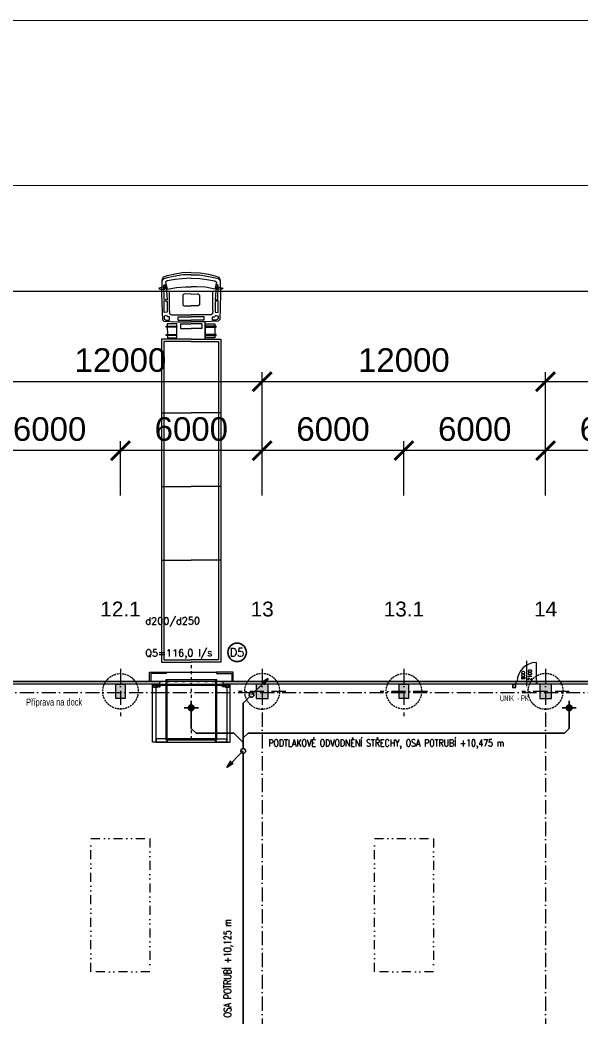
# Model space of a CAD drawing. Header units: millimetres. Extents: x 325046 to 1268204, y 1875583 to 2761998.
# Drawn here: x 839822 to 863581, y 2577153 to 2619370 of the extents above; entities that cross this region are included whole.
import ezdxf
from ezdxf.enums import TextEntityAlignment as Align

# ---------------------------------------------------------------- set-up
doc = ezdxf.new("R2010")
doc.units = ezdxf.units.MM
doc.header["$LTSCALE"] = 100
doc.header["$PDMODE"] = 65
for name, pattern in [('$AUDIT_BAD_LTYPE1', [0]), ('ACAD_ISO05W100', [33, 24, -3, 0, -3, 0, -3]), ('ACAD_ISO10W100', [18.5, 12, -3, 0.5, -3]), ('DASHDOT', [1, 0.5, -0.25, 0, -0.25]), ('DASHED', [0.75, 0.5, -0.25]), ('DASHED2', [9.525, 6.35, -3.175]), ('DIVIDE', [31.75, 12.7, -6.35, 0, -6.35, 0, -6.35]), ('SO02_F11anp01$0${ Leader Line}', [0])]:
    doc.linetypes.add(name, pattern=pattern)
for name, color, linetype, lineweight, true_color in [('Auta', 252, 'Continuous', 5, 0x696969), ('DVEŘE - POPIS', 7, 'Continuous', 5, 0x008a22), ('GATE', 7, 'Continuous', 9, 0x002eb8), ('Komunikace - obrys - 1.etapa', 7, 'Continuous', 15, 0x901be4), ('Korabek-text', 7, 'Continuous', 0, 0x7a7a7a), ('Korabek-trasy', 7, 'Continuous', 30, 0x7478c3), ('Korabek-vpuste', 7, 'Continuous', 30, 0x6f7ceb), ('Manipulační - obrys - 1. etapa', 7, 'Continuous', 13, 0x1a63a8), ('OCELOVÉ KONSTRUKCE', 7, 'Continuous', 13, 0x2865c8), ('otvory', 7, 'Continuous', 20, 0xb30000), ('PO - dveře a odolnosti', 7, 'Continuous', 9, 0xc51645), ('Světlíky', 7, 'DIVIDE', 15, 0xf81696)]:
    doc.layers.add(name, color=color, linetype=linetype, lineweight=lineweight, true_color=true_color)
for name, color, linetype in [('Kóty osové', 5, 'Continuous'), ('NRŘ', 6, 'DIVIDE'), ('ČÁRKOVANÁ', 5, 'DASHED2'), ('ŽB- SLOUPY', 3, 'Continuous')]:
    doc.layers.add(name, color=color, linetype=linetype)
for name, color, linetype, lineweight in [('Objekty - osy', 5, 'ACAD_ISO10W100', 20), ('OBVODOVÝ PLÁŠŤ', 2, 'Continuous', 9), ('PŘEDĚL', 8, 'Continuous', 5), ('ŽB - Šraf-prefa', 253, 'Continuous', 13)]:
    doc.layers.add(name, color=color, linetype=linetype, lineweight=lineweight)
doc.layers.add('Popis OS', color=7, linetype='Continuous', true_color=0xbd0a5d)
doc.layers.add('Příprava na dock', color=7, linetype='Continuous', true_color=0x616161)
doc.styles.add('ARIAL NARROW', font='ARIALN.TTF')
doc.styles.add('ARIL-TENKÝ', font='arial.ttf')
doc.styles.add('FSIMPLEX', font='simplex.shx')
doc.styles.add('ROMANS', font='romans.shx', dxfattribs={"width": 0.8})
doc.styles.add('ROZPISKA', font='arial.ttf', dxfattribs={"width": 0.6})
doc.dimstyles.new('400', dxfattribs={"dimscale": 400, "dimtxt": 2.5, "dimasz": 2, "dimexe": 1, "dimexo": 12, "dimgap": 1, "dimtad": 1, "dimdec": 0, "dimzin": 0, "dimdsep": 46, "dimtxsty": 'ARIL-TENKÝ', "dimblk": 'ARCHTICK', "dimcen": 4, "dimdle": 1, "dimclrd": 256, "dimclre": 256, "dimclrt": 7, "dimadec": 0, "dimazin": 0, "dimtfac": 1, "dimtdec": 0, "dimtix": 1, "dimtofl": 0, "dimtmove": 0, "dimatfit": 0, "dimldrblk": 'OBLIQUE', "dimfxl": 1, "dimtolj": 1, "dimtzin": 0, "dimlwd": -1, "dimlwe": -1, "dimarcsym": 0})

# ---------------------------------------------------------------- blocks, each defined once
blk = doc.blocks.new('H1 PU')
at = {"layer": 'Příprava na dock', "linetype": 'DASHED', "ltscale": 1.5}
blk.add_circle((1537736, -4876565), 750, dxfattribs=at)
blk = doc.blocks.new('A$C5F711971')
at = {"layer": 'Auta'}
for p, q in [((3.321, 15.004), (3.487, 15.807)), ((5.123, 14.632), (5.289, 15.436)), ((3.128, 14.495), (3.006, 13.903)), ((3.049, 14.357), (3.059, 14.406)), ((3.492, 14.265), (3.049, 14.357)), ((3.059, 14.406), (3.502, 14.315)), ((3.522, 14.413), (3.128, 14.495)), ((3.401, 13.822), (3.522, 14.413)), ((3.56, 14.482), (3.415, 13.774)), ((3.67, 14.383), (3.63, 14.186)), ((3.67, 14.383), (4.114, 14.291)), ((2.977, 14.012), (2.988, 14.061)), ((3.421, 13.921), (2.977, 14.012)), ((2.988, 14.061), (3.431, 13.97)), ((3.502, 14.315), (3.492, 14.265)), ((3.63, 14.186), (4.073, 14.094)), ((4.517, 14.003), (4.073, 14.094)), ((4.557, 14.2), (4.114, 14.291)), ((4.557, 14.2), (4.517, 14.003)), ((4.583, 13.578), (4.705, 14.17)), ((4.685, 14.071), (4.674, 14.022)), ((4.674, 14.022), (5.118, 13.93)), ((5.128, 13.98), (4.685, 14.071)), ((4.705, 14.17), (5.099, 14.088)), ((5.099, 14.088), (4.977, 13.497)), ((5.118, 13.93), (5.128, 13.98)), ((3.006, 13.903), (3.401, 13.822)), ((4.977, 13.497), (4.583, 13.578)), ((4.603, 13.677), (5.047, 13.586)), ((5.057, 13.635), (4.614, 13.726)), ((5.047, 13.586), (5.057, 13.635)), ((2.12, 10.85), (3.352, 10.596)), ((4.584, 10.342), (3.352, 10.596)), ((1.491, 7.795), (2.723, 7.541)), ((3.955, 7.287), (2.723, 7.541)), ((0.861, 4.74), (2.093, 4.486)), ((3.325, 4.233), (2.093, 4.486))]:
    blk.add_line(p, q, dxfattribs=at)
for points in [[(4.55, 16.41), (4.174, 16.476), (3.814, 16.487), (3.538, 16.482), (3.358, 16.456), (3.274, 16.349), (3.141, 15.765), (2.96, 14.704), (3.007, 14.631), (3.563, 14.479), (4.128, 14.363)], [(3.344, 16.042), (3.088, 16.044), (3.127, 15.984), (3.324, 15.944), (3.344, 16.042)], [(3.357, 16.145), (3.377, 15.878), (3.319, 15.478), (3.207, 15.539), (3.308, 16.092), (3.357, 16.145)], [(4.53, 16.312), (4.185, 16.383), (3.785, 16.406), (3.509, 16.4), (3.37, 16.392), (3.269, 16.325)], [(4.501, 16.184), (4.136, 16.234), (3.83, 16.259), (3.496, 16.278), (3.412, 16.233), (3.425, 15.931), (3.823, 15.924), (4.199, 15.871), (4.429, 15.824)], [(4.55, 16.41), (4.922, 16.321), (5.257, 16.19), (5.508, 16.076), (5.663, 15.981), (5.698, 15.849), (5.59, 15.26), (5.336, 14.214), (5.264, 14.166), (4.694, 14.246), (4.128, 14.363)], [(4.506, 16.182), (4.861, 16.084), (5.153, 15.987), (5.466, 15.872), (5.526, 15.798), (5.394, 15.525), (5.026, 15.676), (4.66, 15.776), (4.429, 15.824)], [(4.53, 16.312), (4.875, 16.241), (5.252, 16.104), (5.503, 15.99), (5.627, 15.927), (5.694, 15.825)], [(5.542, 15.694), (5.418, 15.458), (5.313, 15.068), (5.44, 15.079), (5.565, 15.627), (5.542, 15.694)], [(3.194, 15.479), (3.307, 15.418), (3.216, 14.975), (3.093, 14.988), (3.194, 15.479)], [(4.368, 15.523), (4.121, 15.574), (4.072, 15.584), (4.012, 15.545), (3.931, 15.151), (3.97, 15.091), (4.02, 15.081), (4.266, 15.031)], [(4.368, 15.523), (4.614, 15.473), (4.663, 15.462), (4.702, 15.403), (4.621, 15.009), (4.562, 14.97), (4.512, 14.98), (4.266, 15.031)], [(5.512, 15.596), (5.749, 15.496), (5.689, 15.456), (5.492, 15.497), (5.512, 15.596)], [(3.188, 14.844), (3.061, 14.832), (3.039, 14.725), (3.099, 14.65), (3.158, 14.638), (3.254, 14.618), (3.284, 14.762), (3.212, 14.776), (3.181, 14.808), (3.183, 14.82)], [(3.321, 15.004), (3.308, 14.881), (3.373, 14.831), (4.19, 14.662)], [(5.428, 15.019), (5.3, 15.008), (5.209, 14.565), (5.326, 14.528), (5.428, 15.019)], [(3.601, 14.546), (3.631, 14.69), (4.17, 14.579)], [(3.613, 14.544), (4.143, 14.435)], [(4.673, 14.326), (4.143, 14.435)], [(4.685, 14.323), (4.715, 14.467), (4.176, 14.578)], [(5.123, 14.632), (5.086, 14.515), (5.007, 14.494), (4.19, 14.662)], [(5.182, 14.433), (5.294, 14.372), (5.272, 14.265), (5.188, 14.219), (5.128, 14.232), (5.032, 14.252), (5.062, 14.395), (5.134, 14.38), (5.175, 14.397), (5.177, 14.409)], [(3.982, 13.651), (2.75, 13.905), (0, 0.508), (1.232, 0.254)], [(3.961, 13.552), (2.828, 13.786), (0.119, 0.586), (1.252, 0.352)], [(3.982, 13.651), (5.213, 13.397), (2.464, 0), (1.232, 0.254)], [(3.961, 13.552), (5.095, 13.319), (2.385, 0.119), (1.252, 0.352)]]:
    blk.add_lwpolyline(points, dxfattribs=at)
blk = doc.blocks.new('A$C7DC35752')
at = {"layer": 'OCELOVÉ KONSTRUKCE', "flags": 128}
blk.add_lwpolyline([(0, 140), (0, 0), (140, 0), (140, 140), (0, 140)], dxfattribs=at)
blk.add_lwpolyline([(10, 130), (10, 10), (130, 10), (130, 130)], close=True, dxfattribs=at)
blk = doc.blocks.new('A$C467A42A6')
at = {"layer": 'GATE', "linetype": 'Continuous'}
for points in [[(0, 2605), (0, 2965), (700, 2965), (700, 2915), (50, 2915), (50, 2605)], [(3531, 2605), (3531, 2965), (2831, 2965), (2831, 2915), (3481, 2915), (3481, 2605)], [(2801, 2645), (2801, 150), (731, 150), (731, 2645)]]:
    blk.add_lwpolyline(points, dxfattribs=at)
blk.add_lwpolyline([(681, 100), (681, 2645), (2851, 2645), (2851, 100)], close=True, dxfattribs=at)
at = {"layer": 'NRŘ', "color": 162, "ltscale": 20, "true_color": 0x002eb8}
blk.add_line((2831, 2965), (700, 2965), dxfattribs=at)
at = {"layer": 'ČÁRKOVANÁ', "ltscale": 30}
for p, q in [((266, 2435), (266, 0)), ((3266, 2435), (3266, 0))]:
    blk.add_line(p, q, dxfattribs=at)
for points in [[(116, 0), (116, 0), (116, 0), (116, 0), (116, 2435), (116, 2435), (116, 2435), (116, 2435), (116, 2435), (731, 2435), (731, 0), (116, 0)], [(2801, 2445), (731, 2445)], [(3416, 2435), (3416, 2435), (2801, 2435), (2801, 0), (2801, 0), (3416, 0), (3416, 0), (3416, 0), (3416, 2435), (3416, 2435), (3416, 2435), (3416, 2435)], [(741, 150), (276, 150), (276, 0), (741, 0)], [(2791, 0), (741, 0), (741, 150), (2791, 150), (2791, 0)], [(2791, 150), (3256, 150), (3256, 0), (2791, 0)]]:
    blk.add_lwpolyline(points, dxfattribs=at)
blk = doc.blocks.new('A$C1F717354')
at = {"layer": 'OBVODOVÝ PLÁŠŤ'}
for p, q in [((35, 102), (35, 102)), ((2850, 102), (2850, 102))]:
    blk.add_line(p, q, dxfattribs=at)
at = {"layer": 'otvory'}
blk.add_lwpolyline([(60, 97), (60, 57), (2840, 57), (2840, 97), (60, 97)], dxfattribs=at)
at = {"layer": 'PŘEDĚL'}
for p, q in [((23, 89), (23, 94)), ((27, 94), (23, 94)), ((24, 94), (26, 94)), ((35, 88), (24, 88)), ((26, 89), (26, 94)), ((27, 104), (27, 80)), ((32, 80), (27, 80)), ((32, 104), (32, 80)), ((33, 89), (33, 94)), ((37, 89), (37, 94)), ((2870, 89), (2870, 94)), ((2885, 94), (2870, 94)), ((2872, 94), (2874, 94)), ((2883, 88), (2872, 88)), ((2874, 89), (2874, 94)), ((2875, 104), (2875, 80)), ((2880, 80), (2875, 80)), ((2880, 104), (2880, 80)), ((2881, 89), (2881, 94)), ((2885, 89), (2885, 94))]:
    blk.add_line(p, q, dxfattribs=at)
for points in [[(100, 102), (0, 102), (0, 32), (5, 32), (5, 97), (100, 97), (100, 102)], [(5, 32), (21, 4), (33, 4), (27, 10), (35, 12), (31, 7), (23, 7), (8, 32), (8, 57), (33, 57), (33, 60), (5, 60)], [(2800, 102), (2900, 102), (2900, 32), (2895, 32), (2895, 97), (2800, 97), (2800, 102)], [(2895, 32), (2879, 4), (2867, 4), (2863, 10), (2865, 12), (2869, 7), (2877, 7), (2892, 32), (2892, 57), (2867, 57), (2867, 60), (2895, 60)]]:
    blk.add_lwpolyline(points, dxfattribs=at)
for points in [[(29, 94), (29, 96), (20, 96), (20, 94)], [(33, 30), (33, 22), (125, 22), (125, 30)], [(60, 57), (60, 0), (125, 0), (125, 57)], [(2840, 57), (2840, 0), (2775, 0), (2775, 57)], [(2867, 29), (2867, 22), (2776, 22), (2776, 29)], [(2887, 94), (2887, 96), (2868, 96), (2868, 94)]]:
    blk.add_lwpolyline(points, close=True, dxfattribs=at)
for points in [[(20, 38), (20, 14, 0.414214), (25, 9), (28, 9, 0.414214), (33, 14), (33, 38, 0.414214), (28, 43), (25, 43, 0.414214)], [(2880, 38), (2880, 14, -0.414214), (2875, 9), (2872, 9, -0.414214), (2867, 14), (2867, 38, -0.414214), (2872, 43), (2875, 43, -0.414214)]]:
    blk.add_lwpolyline(points, format="xyb", close=True, dxfattribs=at)
for centre, radius, start, end in [((24, 90), 1.83, 202.6199, 337.3801), ((30, 95), 6.81, 236.6015, 303.3985), ((30, 85), 5.44, 52.4827, 127.5173), ((2872, 90), 1.83, 202.6199, 337.3801), ((2878, 95), 6.81, 236.6015, 303.3985), ((2883, 90), 1.83, 202.6199, 337.3801)]:
    blk.add_arc(centre, radius, start, end, dxfattribs=at)
blk = doc.blocks.new('_ARCHTICK')
at = {"color": 0, "linetype": 'ByBlock', "const_width": 0.15}
blk.add_lwpolyline([(-0.5, -0.5), (0.5, 0.5)], dxfattribs=at)
blk = doc.blocks.new('*D172')
at = {"layer": 'Defpoints', "color": 0, "transparency": 16777216}
for p in [(862079, 2601134), (862079, 2594432), (868079, 2594432)]:
    blk.add_point(p, dxfattribs=at)
at = {"layer": 'Kóty osové', "transparency": 16777216}
for p, q in [((862079, 2599232), (862079, 2601534)), ((868079, 2599232), (868079, 2601534)), ((868479, 2601134), (861679, 2601134))]:
    blk.add_line(p, q, dxfattribs=at)
at = {"layer": 'Kóty osové', "transparency": 16777216, "xscale": 800, "yscale": 800, "zscale": 800, "rotation": 180}
blk.add_blockref('_ARCHTICK', (862079, 2601134), dxfattribs=at)
at = {"layer": 'Kóty osové', "transparency": 16777216, "xscale": 800, "yscale": 800, "zscale": 800}
blk.add_blockref('_ARCHTICK', (868079, 2601134), dxfattribs=at)
at = {"layer": 'Kóty osové', "color": 7, "transparency": 16777216, "insert": (865079, 2602044), "char_height": 1000, "attachment_point": 5, "style": 'ARIL-TENKÝ'}
blk.add_mtext('\\A1;6000', dxfattribs=at)
blk = doc.blocks.new('_Oblique')
at = {"color": 0, "lineweight": -2}
blk.add_line((-0.5, -0.5), (0.5, 0.5), dxfattribs=at)
blk = doc.blocks.new('*D173')
at = {"layer": 'Defpoints', "color": 0, "transparency": 16777216}
for p in [(856079, 2601134), (856079, 2594432), (862079, 2594432)]:
    blk.add_point(p, dxfattribs=at)
at = {"layer": 'Kóty osové', "transparency": 16777216}
for p, q in [((856079, 2599232), (856079, 2601534)), ((862079, 2599232), (862079, 2601534)), ((862479, 2601134), (855679, 2601134))]:
    blk.add_line(p, q, dxfattribs=at)
at = {"layer": 'Kóty osové', "transparency": 16777216, "xscale": 800, "yscale": 800, "zscale": 800, "rotation": 180}
blk.add_blockref('_ARCHTICK', (856079, 2601134), dxfattribs=at)
at = {"layer": 'Kóty osové', "transparency": 16777216, "xscale": 800, "yscale": 800, "zscale": 800}
blk.add_blockref('_ARCHTICK', (862079, 2601134), dxfattribs=at)
at = {"layer": 'Kóty osové', "color": 7, "transparency": 16777216, "insert": (859079, 2602044), "char_height": 1000, "attachment_point": 5, "style": 'ARIL-TENKÝ'}
blk.add_mtext('\\A1;6000', dxfattribs=at)
blk = doc.blocks.new('*D174')
at = {"layer": 'Defpoints', "color": 0, "transparency": 16777216}
for p in [(850079, 2601134), (850079, 2594432), (856079, 2594432)]:
    blk.add_point(p, dxfattribs=at)
at = {"layer": 'Kóty osové', "transparency": 16777216}
for p, q in [((850079, 2599232), (850079, 2601534)), ((856079, 2599232), (856079, 2601534)), ((856479, 2601134), (849679, 2601134))]:
    blk.add_line(p, q, dxfattribs=at)
at = {"layer": 'Kóty osové', "transparency": 16777216, "xscale": 800, "yscale": 800, "zscale": 800, "rotation": 180}
blk.add_blockref('_ARCHTICK', (850079, 2601134), dxfattribs=at)
at = {"layer": 'Kóty osové', "transparency": 16777216, "xscale": 800, "yscale": 800, "zscale": 800}
blk.add_blockref('_ARCHTICK', (856079, 2601134), dxfattribs=at)
at = {"layer": 'Kóty osové', "color": 7, "transparency": 16777216, "insert": (853079, 2602044), "char_height": 1000, "attachment_point": 5, "style": 'ARIL-TENKÝ'}
blk.add_mtext('\\A1;6000', dxfattribs=at)
blk = doc.blocks.new('*D175')
at = {"layer": 'Defpoints', "color": 0, "transparency": 16777216}
for p in [(844079, 2601134), (844079, 2594432), (850079, 2594432)]:
    blk.add_point(p, dxfattribs=at)
at = {"layer": 'Kóty osové', "transparency": 16777216}
for p, q in [((844079, 2599232), (844079, 2601534)), ((850079, 2599232), (850079, 2601534)), ((850479, 2601134), (843679, 2601134))]:
    blk.add_line(p, q, dxfattribs=at)
at = {"layer": 'Kóty osové', "transparency": 16777216, "xscale": 800, "yscale": 800, "zscale": 800, "rotation": 180}
blk.add_blockref('_ARCHTICK', (844079, 2601134), dxfattribs=at)
at = {"layer": 'Kóty osové', "transparency": 16777216, "xscale": 800, "yscale": 800, "zscale": 800}
blk.add_blockref('_ARCHTICK', (850079, 2601134), dxfattribs=at)
at = {"layer": 'Kóty osové', "color": 7, "transparency": 16777216, "insert": (847079, 2602044), "char_height": 1000, "attachment_point": 5, "style": 'ARIL-TENKÝ'}
blk.add_mtext('\\A1;6000', dxfattribs=at)
blk = doc.blocks.new('*D176')
at = {"layer": 'Defpoints', "color": 0, "transparency": 16777216}
for p in [(838079, 2601134), (838079, 2594432), (844079, 2594432)]:
    blk.add_point(p, dxfattribs=at)
at = {"layer": 'Kóty osové', "transparency": 16777216}
for p, q in [((838079, 2599232), (838079, 2601534)), ((844079, 2599232), (844079, 2601534)), ((844479, 2601134), (837679, 2601134))]:
    blk.add_line(p, q, dxfattribs=at)
at = {"layer": 'Kóty osové', "transparency": 16777216, "xscale": 800, "yscale": 800, "zscale": 800, "rotation": 180}
blk.add_blockref('_ARCHTICK', (838079, 2601134), dxfattribs=at)
at = {"layer": 'Kóty osové', "transparency": 16777216, "xscale": 800, "yscale": 800, "zscale": 800}
blk.add_blockref('_ARCHTICK', (844079, 2601134), dxfattribs=at)
at = {"layer": 'Kóty osové', "color": 7, "transparency": 16777216, "insert": (841079, 2602044), "char_height": 1000, "attachment_point": 5, "style": 'ARIL-TENKÝ'}
blk.add_mtext('\\A1;6000', dxfattribs=at)
blk = doc.blocks.new('*D211')
at = {"layer": 'Defpoints', "color": 0, "transparency": 16777216}
for p in [(838079, 2604052), (850079, 2599232), (838079, 2594552)]:
    blk.add_point(p, dxfattribs=at)
at = {"layer": 'Kóty osové', "transparency": 16777216}
for p, q in [((838079, 2599352), (838079, 2604452)), ((850079, 2604032), (850079, 2604452)), ((850479, 2604052), (837679, 2604052))]:
    blk.add_line(p, q, dxfattribs=at)
at = {"layer": 'Kóty osové', "transparency": 16777216, "xscale": 800, "yscale": 800, "zscale": 800, "rotation": 180}
blk.add_blockref('_ARCHTICK', (838079, 2604052), dxfattribs=at)
at = {"layer": 'Kóty osové', "transparency": 16777216, "xscale": 800, "yscale": 800, "zscale": 800}
blk.add_blockref('_ARCHTICK', (850079, 2604052), dxfattribs=at)
at = {"layer": 'Kóty osové', "color": 7, "transparency": 16777216, "insert": (844079, 2604963), "char_height": 1000, "attachment_point": 5, "style": 'ARIL-TENKÝ'}
blk.add_mtext('\\A1;12000', dxfattribs=at)
blk = doc.blocks.new('*D212')
at = {"layer": 'Defpoints', "color": 0, "transparency": 16777216}
for p in [(850079, 2604052), (862079, 2599232), (850079, 2594552)]:
    blk.add_point(p, dxfattribs=at)
at = {"layer": 'Kóty osové', "transparency": 16777216}
for p, q in [((850079, 2599352), (850079, 2604452)), ((862079, 2604032), (862079, 2604452)), ((862479, 2604052), (849679, 2604052))]:
    blk.add_line(p, q, dxfattribs=at)
at = {"layer": 'Kóty osové', "transparency": 16777216, "xscale": 800, "yscale": 800, "zscale": 800, "rotation": 180}
blk.add_blockref('_ARCHTICK', (850079, 2604052), dxfattribs=at)
at = {"layer": 'Kóty osové', "transparency": 16777216, "xscale": 800, "yscale": 800, "zscale": 800}
blk.add_blockref('_ARCHTICK', (862079, 2604052), dxfattribs=at)
at = {"layer": 'Kóty osové', "color": 7, "transparency": 16777216, "insert": (856079, 2604963), "char_height": 1000, "attachment_point": 5, "style": 'ARIL-TENKÝ'}
blk.add_mtext('\\A1;12000', dxfattribs=at)
blk = doc.blocks.new('*D213')
at = {"layer": 'Defpoints', "color": 0, "transparency": 16777216}
for p in [(862079, 2604052), (874079, 2599232), (862079, 2594552)]:
    blk.add_point(p, dxfattribs=at)
at = {"layer": 'Kóty osové', "transparency": 16777216}
for p, q in [((862079, 2599352), (862079, 2604452)), ((874079, 2604032), (874079, 2604452)), ((874479, 2604052), (861679, 2604052))]:
    blk.add_line(p, q, dxfattribs=at)
at = {"layer": 'Kóty osové', "transparency": 16777216, "xscale": 800, "yscale": 800, "zscale": 800, "rotation": 180}
blk.add_blockref('_ARCHTICK', (862079, 2604052), dxfattribs=at)
at = {"layer": 'Kóty osové', "transparency": 16777216, "xscale": 800, "yscale": 800, "zscale": 800}
blk.add_blockref('_ARCHTICK', (874079, 2604052), dxfattribs=at)
at = {"layer": 'Kóty osové', "color": 7, "transparency": 16777216, "insert": (868079, 2604963), "char_height": 1000, "attachment_point": 5, "style": 'ARIL-TENKÝ'}
blk.add_mtext('\\A1;12000', dxfattribs=at)
blk = doc.blocks.new('vpust_tučně')
at = {"layer": 'Korabek-vpuste'}
for p, q in [((53.146, 90.671), (53.146, 91.171)), ((52.896, 90.921), (53.396, 90.921))]:
    blk.add_line(p, q, dxfattribs=at)
for radius in [0.1, 0.075, 0.05]:
    blk.add_circle((53.146, 90.921), radius, dxfattribs=at)
blk = doc.blocks.new('A$C73023567')
at = {"layer": 'Korabek-text', "lineweight": 30}
blk.add_circle((143214.2, 126546.4), 392.2, dxfattribs=at)
at = {"layer": 'Korabek-trasy'}
for p, q in [((143825, 124745.6), (144522.3, 125442.9)), ((144522.3, 125442.9), (144247.7, 125272.2)), ((144522.3, 125442.9), (144351.6, 125168.3)), ((143754.3, 124674.8), (143475, 124395.6)), ((141275, 124195.6), (141275, 123325.9)), ((143475, 124395.6), (143475, 122475.6)), ((157275, 124195.6), (157275, 123325.9)), ((141475.3, 123125.6), (141275, 123325.9)), ((157074.7, 123125.6), (157275, 123325.9)), ((141475.3, 123125.6), (143074.3, 123125.6)), ((143475, 122724.9), (143074.3, 123125.6)), ((143475, 122925.2), (143675.3, 123125.6)), ((143675.3, 123125.6), (157074.7, 123125.6)), ((143475, 122375.6), (142777.7, 121678.2)), ((143475, 122275.6), (143475, 103415.6)), ((142777.7, 121678.2), (142948.4, 121952.8)), ((142777.7, 121678.2), (143052.3, 121848.9))]:
    blk.add_line(p, q, dxfattribs=at)
for centre in [(143825, 124745.6), (143475, 122375.6)]:
    blk.add_circle(centre, 100, dxfattribs=at)
at = {"layer": 'Korabek-vpuste', "xscale": 1200, "yscale": 1200, "zscale": 1200, "rotation": 269.9999999927888}
for p in [(32169.4, 187970.4), (48169.4, 187970.4)]:
    blk.add_blockref('vpust_tučně', p, dxfattribs=at)
at = {"layer": 'Korabek-text', "style": 'ROMANS'}
for s, height, rotation, p in [('d200/d250', 300, 0.3474, (139327.1, 127870.2)), ('Q5=116,0 l/s', 300, 0.3474, (139327.1, 126514.1)), ('D5', 350, 359.6526, (142897.1, 126547.3))]:
    blk.add_text(s, height=height, rotation=rotation, dxfattribs=at).set_placement(p, align=Align.MIDDLE_LEFT)
at = {"layer": 'Korabek-text', "char_height": 300, "width": 28411.347, "attachment_point": 7, "style": 'ROMANS'}
for s, insert, rotation in [('PODTLAKOVÉ ODVODNĚNÍ STŘECHY, OSA POTRUBÍ +10,475 m', (144542.9, 122463.7), 0), ('OSA POTRUBÍ +10,125 m', (143048.2, 111087.4), 90)]:
    blk.add_mtext(s, dxfattribs=dict(at, insert=insert, rotation=rotation))
blk = doc.blocks.new('*D1556')
at = {"layer": 'Defpoints', "color": 0, "transparency": 16777216}
for p in [(705684, 2607866), (705684, 2591363), (1078474, 2591363)]:
    blk.add_point(p, dxfattribs=at)
at = {"layer": 'Kóty osové', "transparency": 16777216}
for p, q in [((705684, 2596163), (705684, 2608266)), ((1078474, 2596163), (1078474, 2608266)), ((1078874, 2607866), (705284, 2607866))]:
    blk.add_line(p, q, dxfattribs=at)
at = {"layer": 'Kóty osové', "transparency": 16777216, "xscale": 800, "yscale": 800, "zscale": 800, "rotation": 180}
blk.add_blockref('_ARCHTICK', (705684, 2607866), dxfattribs=at)
at = {"layer": 'Kóty osové', "transparency": 16777216, "xscale": 800, "yscale": 800, "zscale": 800}
blk.add_blockref('_ARCHTICK', (1078474, 2607866), dxfattribs=at)
at = {"layer": 'Kóty osové', "color": 7, "transparency": 16777216, "insert": (892079, 2608777), "char_height": 1000, "attachment_point": 5, "style": 'ARIL-TENKÝ'}
blk.add_mtext('\\A1;372790', dxfattribs=at)

msp = doc.modelspace()

# ---------------------------------------------------------------- hatches: boundary and pattern name
at = {"layer": 'ŽB - Šraf-prefa'}
h = msp.add_hatch(color=256, dxfattribs=at)
h.dxf.hatch_style = 1
h.paths.add_polyline_path([(844278.7, 2590642.7), (843878.7, 2590642.7), (843878.7, 2591242.7), (844278.7, 2591242.7)])
h = msp.add_hatch(color=256, dxfattribs=at)
h.dxf.hatch_style = 1
h.paths.add_polyline_path([(849828.7, 2590642.7), (850328.7, 2590642.7), (850328.7, 2591242.7), (849828.7, 2591242.7)])
h = msp.add_hatch(color=256, dxfattribs=at)
h.dxf.hatch_style = 1
h.paths.add_polyline_path([(856278.7, 2590642.7), (855878.7, 2590642.7), (855878.7, 2591242.7), (856278.7, 2591242.7)])
h = msp.add_hatch(color=256, dxfattribs=at)
h.dxf.hatch_style = 1
h.paths.add_polyline_path([(861828.7, 2590642.7), (862328.7, 2590642.7), (862328.7, 2591242.7), (861828.7, 2591242.7)])

# ---------------------------------------------------------------- linework, layer by layer
at = {"layer": 'Komunikace - obrys - 1.etapa', "const_width": 50}
msp.add_lwpolyline([(683105.6, 2424627.7, -0.409908), (701103.7, 2442362.7), (756229.3, 2442362.7, 0.1823104), (779342.4, 2451080, -0.3771817), (799815.1, 2451079.1, 0.1851001), (823594.2, 2442320.1), (995603.3, 2442362.7), (995601.3, 2449363.8), (830802.7, 2449363.2, -0.1831268), (804292.9, 2459409.4, 0.3789644), (775131.9, 2459409.3, -0.1831263), (748622.2, 2449362.9), (701103.7, 2449362.7, -0.4142146), (683103.7, 2467362.7), (683287.9, 2588698.6, -0.4137746), (706988.3, 2612362.6), (1097273.7, 2612362.7), (1097273.8, 2619345.1), (706104.2, 2619344.9, 0.414219), (676103.7, 2589344.9), (676103.7, 2424627.7)], format="xyb", dxfattribs=at)
at = {"layer": 'Manipulační - obrys - 1. etapa'}
msp.add_lwpolyline([(1019478.7, 2542472.7), (1078473.7, 2542472.7), (1078473.7, 2591362.7), (772398.7, 2591362.7)], dxfattribs=at)
at = {"layer": 'NRŘ', "ltscale": 0.1}
msp.add_line((845728.7, 2591362.7), (848428.7, 2591362.7), dxfattribs=at)
at = {"layer": 'Objekty - osy', "ltscale": 0.5}
for points in [[(844078.7, 2591892.7), (844078.7, 2589892.7)], [(850078.7, 2591892.7), (850078.7, 2469892.7)], [(856078.7, 2591892.7), (856078.7, 2589892.7)], [(862078.7, 2591892.7), (862078.7, 2469892.7)], [(703843.7, 2590892.7), (1077843.7, 2590892.7)], [(851078.7, 2590942.7), (849078.7, 2590942.7)], [(857078.7, 2590942.7), (855078.7, 2590942.7)], [(863078.7, 2590942.7), (861078.7, 2590942.7)]]:
    msp.add_lwpolyline(points, dxfattribs=at)
at = {"layer": 'OBVODOVÝ PLÁŠŤ'}
for p, q in [((860828.7, 2591242.7), (860828.7, 2591362.7)), ((861728.7, 2591242.7), (861728.7, 2591362.7))]:
    msp.add_line(p, q, dxfattribs=at)
for points in [[(836428.7, 2591242.7), (836428.7, 2591362.7), (845728.7, 2591362.7), (845728.7, 2591242.7), (836428.7, 2591242.7)], [(848428.7, 2591362.7), (902928.7, 2591362.7)], [(902928.7, 2591242.7), (848428.7, 2591242.7), (848428.7, 2591362.7)]]:
    msp.add_lwpolyline(points, dxfattribs=at)
at = {"layer": 'otvory', "ltscale": 2, "transparency": 33554687}
msp.add_line((861278.7, 2591163.7), (861278.7, 2592237.4), dxfattribs=at)
at = {"layer": 'otvory'}
for p in [(861678.7, 2592162.7), (861678.7, 2591362.7)]:
    msp.add_line(p, (861678.7, 2591237.7), dxfattribs=at)
at = {"layer": 'otvory', "linetype": 'ACAD_ISO05W100', "ltscale": 0.12}
for p, q in [((861728.7, 2591362.7), (860828.7, 2591362.7)), ((861728.7, 2591242.7), (860828.7, 2591242.7))]:
    msp.add_line(p, q, dxfattribs=at)
at = {"layer": 'otvory', "ltscale": 2, "transparency": 33554687}
msp.add_arc((861678.7, 2591362.7), 800, 90, 180, dxfattribs=at)
at = {"layer": 'Příprava na dock', "linetype": 'DASHDOT', "ltscale": 2.5}
msp.add_lwpolyline([(847078.7, 2592046.1), (847078.7, 2588786.7)], dxfattribs=at)
at = {"layer": 'Světlíky', "ltscale": 0.3}
for points in [[(842828.7, 2584717.7), (845328.7, 2584717.7), (845328.7, 2579067.7), (842828.7, 2579067.7)], [(854828.7, 2584717.7), (857328.7, 2584717.7), (857328.7, 2579067.7), (854828.7, 2579067.7)]]:
    msp.add_lwpolyline(points, close=True, dxfattribs=at)
at = {"layer": 'ŽB- SLOUPY'}
for points in [[(844278.7, 2590642.7), (843878.7, 2590642.7), (843878.7, 2591242.7), (844278.7, 2591242.7)], [(849828.7, 2590642.7), (850328.7, 2590642.7), (850328.7, 2591242.7), (849828.7, 2591242.7)], [(856278.7, 2590642.7), (855878.7, 2590642.7), (855878.7, 2591242.7), (856278.7, 2591242.7)], [(861828.7, 2590642.7), (862328.7, 2590642.7), (862328.7, 2591242.7), (861828.7, 2591242.7)]]:
    msp.add_lwpolyline(points, close=True, dxfattribs=at)

# ---------------------------------------------------------------- block references
at = {"layer": 'Auta', "xscale": -1000, "yscale": 1000, "zscale": 1000, "rotation": 348.400572998724}
msp.add_blockref('A$C5F711971', (848225.1, 2591682.4), dxfattribs=at)
at = {"layer": 'GATE', "xscale": -1}
msp.add_blockref('A$C467A42A6', (848844.2, 2588786.7), dxfattribs=at)
at = {"layer": 'Korabek-trasy', "linetype": 'SO02_F11anp01$0${ Leader Line}'}
msp.add_blockref('A$C73023567', (705803.7, 2466047.2), dxfattribs=at)
at = {"layer": 'OCELOVÉ KONSTRUKCE', "linetype": '$AUDIT_BAD_LTYPE1', "xscale": -1}
for p in [(845628.6, 2591102.7), (848668.7, 2591102.7)]:
    msp.add_blockref('A$C7DC35752', p, dxfattribs=at)
at = {"layer": 'OCELOVÉ KONSTRUKCE', "linetype": '$AUDIT_BAD_LTYPE1', "rotation": 90.00000000000001}
msp.add_blockref('A$C7DC35752', (860818.7, 2591102.7), dxfattribs=at)
at = {"layer": 'otvory'}
msp.add_blockref('A$C1F717354', (845628.7, 2591141.2), dxfattribs=at)
at = {"layer": 'Příprava na dock', "rotation": 90.00000000000006}
for p in [(-4032486.3, 1053206.8), (-4020486.3, 1053206.8)]:
    msp.add_blockref('H1 PU', p, dxfattribs=at)
at = {"layer": 'Příprava na dock', "xscale": -1, "rotation": 89.99999999999993}
for p in [(-4026486.3, 4128678.7), (-4014486.3, 4128678.7)]:
    msp.add_blockref('H1 PU', p, dxfattribs=at)

# ---------------------------------------------------------------- texts
at = {"layer": 'DVEŘE - POPIS', "style": 'FSIMPLEX', "width": 0.8}
for s, p in [('800', (861206, 2591452.3)), ('2100', (861490, 2591404.5))]:
    msp.add_text(s, height=150, rotation=90, dxfattribs=at).set_placement(p)
at = {"layer": 'PO - dveře a odolnosti', "insert": (860146.4, 2590777.9, 0), "char_height": 250, "width": 3980.887, "attachment_point": 1, "style": 'ARIAL NARROW'}
msp.add_mtext('\\A1;{\\W0.7;ÚNIK  - PK}', dxfattribs=at)
at = {"layer": 'Popis OS', "linetype": 'ByBlock', "style": 'ARIL-TENKÝ'}
for s, p in [('12.1', (844078.7, 2594427.7)), ('13', (850078.7, 2594427.7)), ('13.1', (856078.7, 2594427.7)), ('14', (862078.7, 2594427.7))]:
    msp.add_text(s, height=630, dxfattribs=at).set_placement(p, align=Align.MIDDLE_CENTER)
at = {"layer": 'Příprava na dock', "style": 'ROZPISKA', "width": 0.6}
msp.add_text('Příprava na dock', height=300, rotation=0.1087, dxfattribs=at).set_placement((840083.9, 2590336.6))

# ---------------------------------------------------------------- dimensions: what is measured, and where the dimension line sits
at = {"layer": 'Kóty osové'}
for base, p1, p2, picture, middle in [((705683.7, 2607865.8), (1078473.7, 2591362.7), (705683.7, 2591362.7), '*D1556', (892078.7, 2608776.8)), ((838078.7, 2604052.4), (850078.7, 2599231.5), (838078.7, 2594551.5), '*D211', (844078.7, 2604963)), ((850078.7, 2604052.4), (862078.7, 2599231.5), (850078.7, 2594551.5), '*D212', (856078.7, 2604963)), ((862078.7, 2604052.4), (874078.7, 2599231.5), (862078.7, 2594551.5), '*D213', (868078.7, 2604963)), ((838078.7, 2601133.6), (844078.7, 2594431.5), (838078.7, 2594431.5), '*D176', (841078.7, 2602044.2)), ((844078.7, 2601133.6), (850078.7, 2594431.5), (844078.7, 2594431.5), '*D175', (847078.7, 2602044.2)), ((850078.7, 2601133.6), (856078.7, 2594431.5), (850078.7, 2594431.5), '*D174', (853078.7, 2602044.2)), ((856078.7, 2601133.6), (862078.7, 2594431.5), (856078.7, 2594431.5), '*D173', (859078.7, 2602044.2)), ((862078.7, 2601133.6), (868078.7, 2594431.5), (862078.7, 2594431.5), '*D172', (865078.7, 2602044.2))]:
    dim = msp.add_linear_dim(base=base, p1=p1, p2=p2, dimstyle='400', override={"dimtmove": 1}, dxfattribs=at)
    dim.commit()
    dim.dimension.update_dxf_attribs({"geometry": picture, "text_midpoint": middle})

doc.saveas('drawing.dxf')
